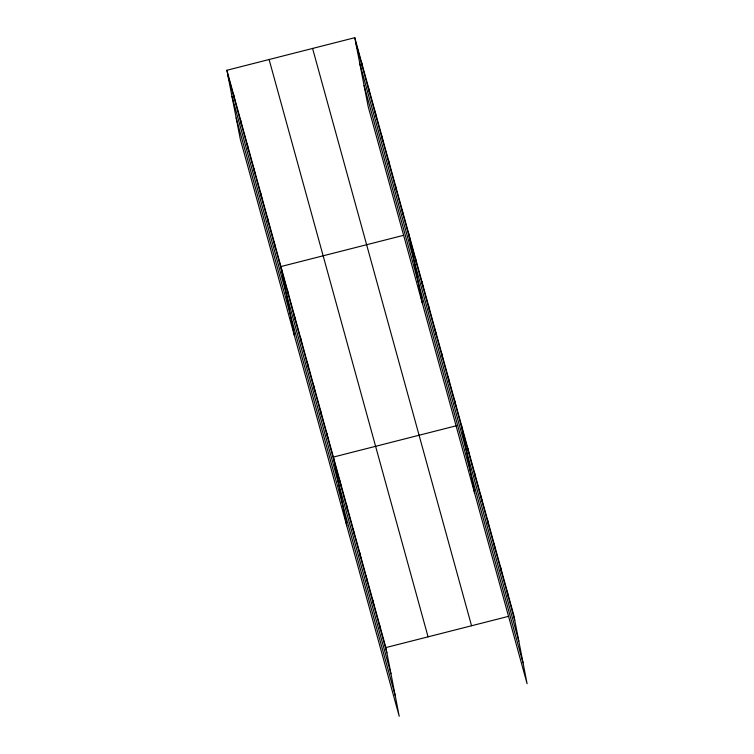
<?xml version="1.0" encoding="UTF-8"?>
<svg xmlns="http://www.w3.org/2000/svg" width="754" height="754" viewBox="0 0 754 754"><rect width="100%" height="100%" fill="white"/><g stroke="black" fill="none" stroke-linecap="round" stroke-linejoin="round"><path stroke-width="1.13" d="M226.897 70.263L385.859 647.582L399.224 716.3L240.262 138.981L226.897 70.263L354.776 37.7L513.738 615.019L527.103 683.737L368.141 106.418L354.776 37.7M403.277 235.399L280.95 266.548L294.305 335.266M456.839 425.633L333.409 457.065L346.765 525.783M385.859 647.582L508.187 616.433M355.784 42.893L514.746 620.212M359.865 63.864L518.827 641.183M364.059 85.456L523.022 662.775M312.58 48.444L471.542 625.763M269.103 59.519L428.065 636.838M227.915 75.457L386.877 652.776M231.987 96.418L390.949 673.737M236.181 118.02L395.143 695.339M507.188 591.202L508.196 596.405M500.628 567.394L501.636 572.588M494.068 543.577L495.076 548.771M487.508 519.76L488.526 524.954M480.958 495.944L481.966 501.146M474.398 472.136L475.406 477.329M467.838 448.319L468.847 453.512M461.278 424.502L474.643 493.22M454.728 400.685L455.736 405.888M448.168 376.877L449.177 382.071M441.608 353.061L442.626 358.254M435.058 329.244L436.066 334.446M428.498 305.436L429.507 310.629M421.938 281.619L422.947 286.812M415.379 257.802L416.397 262.995M408.828 233.985L422.183 302.712M402.071 209.452L403.079 214.645M395.313 184.918L396.321 190.112M388.555 160.376L389.573 165.578M381.807 135.843L382.815 141.045M375.049 111.309L376.058 116.502M368.291 86.776L369.3 91.969M361.534 62.233L362.542 67.436M379.309 623.765L380.318 628.959M372.749 599.948L373.758 605.151M366.19 576.141L367.198 581.334M359.639 552.324L360.648 557.517M353.079 528.507L354.088 533.7M346.52 504.69L347.528 509.892M339.96 480.882L340.978 486.076M326.85 433.248L327.858 438.451M320.29 409.431L321.298 414.634M313.73 385.624L314.748 390.817M307.18 361.807L308.188 367M300.62 337.99L301.628 343.193M294.06 314.182L295.068 319.376M287.51 290.365L288.518 295.559M274.192 242.015L275.201 247.208M267.434 217.482L268.443 222.675M260.677 192.939L261.695 198.142M253.928 168.406L254.937 173.599M247.171 143.873L248.179 149.066M240.413 119.33L241.421 124.533M233.655 94.797L234.664 99.99"/></g></svg>
